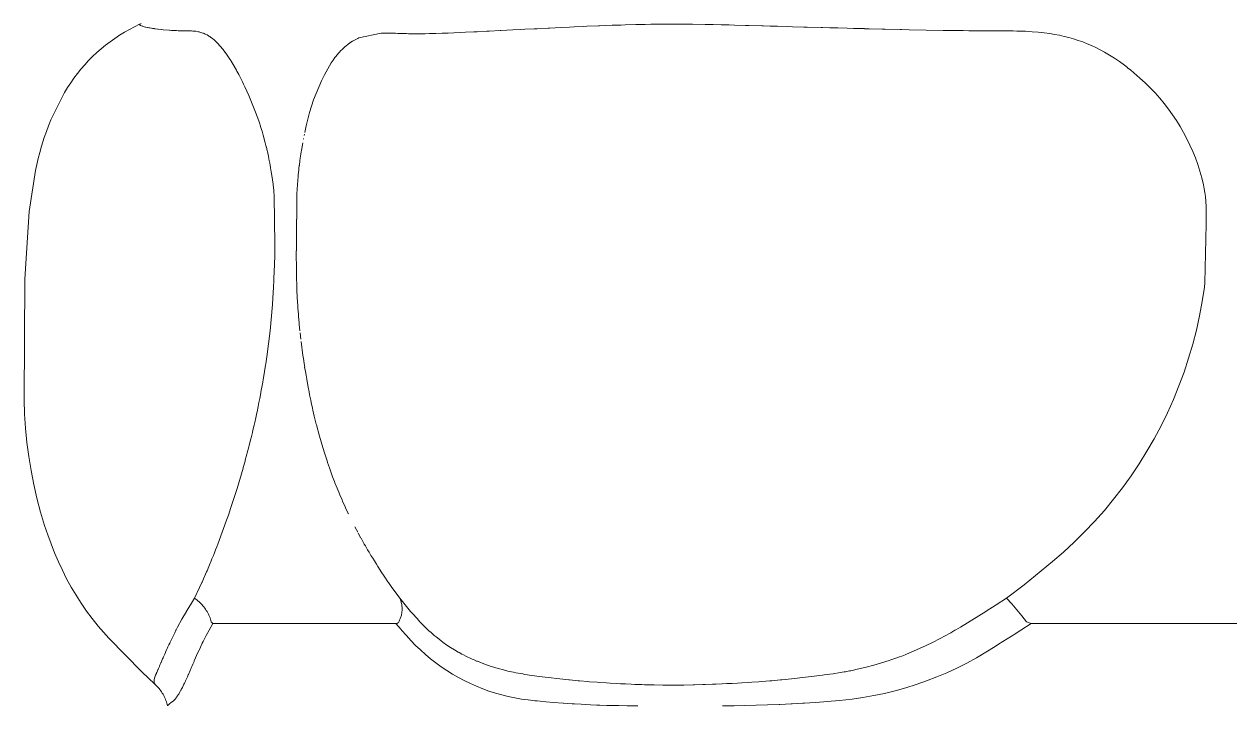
# Model space of a CAD drawing. Header units: inches. Extents: x -12 to 136, y -5 to 104.
# Drawn here: x -4.899 to -3.754, y 88.55 to 89.197 of the extents above; entities that cross this region are included whole.
import ezdxf

# ---------------------------------------------------------------- set-up
doc = ezdxf.new("R2010")
doc.units = ezdxf.units.IN
doc.layers.add('ZANO_R', color=7, linetype='Continuous', lineweight=0)

msp = doc.modelspace()

# ---------------------------------------------------------------- linework, layer by layer
at = {"layer": 'ZANO_R'}
for p, q in [((-4.80336, 89.18904), (-4.79863, 89.19171)), ((-4.79863, 89.19171), (-4.79381, 89.19422)), ((-4.79381, 89.19422), (-4.78891, 89.19656)), ((-4.7889, 89.19653), (-4.78895, 89.19641)), ((-4.78895, 89.19639), (-4.78895, 89.19641)), ((-4.78894, 89.19637), (-4.78895, 89.19639)), ((-4.78894, 89.19635), (-4.78894, 89.19637)), ((-4.78893, 89.19633), (-4.78894, 89.19635)), ((-4.78893, 89.19631), (-4.78893, 89.19633)), ((-4.78892, 89.19629), (-4.78893, 89.19631)), ((-4.78891, 89.19627), (-4.78892, 89.19629)), ((-4.7889, 89.19625), (-4.78891, 89.19627)), ((-4.7889, 89.19653), (-4.78883, 89.19658)), ((-4.7889, 89.19623), (-4.7889, 89.19625)), ((-4.78889, 89.19621), (-4.7889, 89.19623)), ((-4.78888, 89.19619), (-4.78889, 89.19621)), ((-4.78886, 89.19617), (-4.78888, 89.19619)), ((-4.78885, 89.19615), (-4.78886, 89.19617)), ((-4.78884, 89.19613), (-4.78885, 89.19615)), ((-4.78883, 89.19611), (-4.78884, 89.19613)), ((-4.78876, 89.19662), (-4.78883, 89.19659)), ((-4.78882, 89.1961), (-4.78883, 89.19611)), ((-4.7888, 89.19608), (-4.78882, 89.1961)), ((-4.78879, 89.19606), (-4.7888, 89.19608)), ((-4.78877, 89.19605), (-4.78879, 89.19606)), ((-4.78876, 89.19603), (-4.78877, 89.19605)), ((-4.78876, 89.19661), (-4.78754, 89.19719)), ((-4.78874, 89.19602), (-4.78876, 89.19603)), ((-4.78872, 89.196), (-4.78874, 89.19602)), ((-4.78871, 89.19599), (-4.78872, 89.196)), ((-4.78869, 89.19598), (-4.78871, 89.19599)), ((-4.78867, 89.19596), (-4.78869, 89.19598)), ((-4.78865, 89.19595), (-4.78867, 89.19596)), ((-4.78864, 89.19594), (-4.78865, 89.19595)), ((-4.78864, 89.19594), (-4.78847, 89.19581)), ((-4.78803, 89.19555), (-4.78847, 89.19582)), ((-4.78804, 89.19555), (-4.78788, 89.19546)), ((-4.78711, 89.19513), (-4.78787, 89.19547)), ((-4.78712, 89.19512), (-4.78704, 89.19509)), ((-4.78654, 89.1949), (-4.78704, 89.1951)), ((-4.78654, 89.1949), (-4.78596, 89.1947)), ((-4.78514, 89.19445), (-4.78596, 89.1947)), ((-4.78514, 89.19445), (-4.78463, 89.1943)), ((-4.78342, 89.19399), (-4.78463, 89.1943)), ((-4.78343, 89.19398), (-4.78305, 89.19389)), ((-4.78139, 89.19353), (-4.78305, 89.1939)), ((-4.78139, 89.19352), (-4.78121, 89.19349)), ((-4.78025, 89.1933), (-4.78121, 89.19349)), ((-4.78025, 89.1933), (-4.77913, 89.19309)), ((-4.77774, 89.19286), (-4.77912, 89.1931)), ((-4.77774, 89.19286), (-4.77677, 89.1927)), ((-4.77493, 89.19244), (-4.77677, 89.19271)), ((-4.77493, 89.19243), (-4.77416, 89.19233)), ((-4.7718, 89.19202), (-4.77416, 89.19233)), ((-4.7718, 89.19202), (-4.77125, 89.19196)), ((-4.76837, 89.19163), (-4.77125, 89.19196)), ((-4.76837, 89.19163), (-4.76808, 89.1916)), ((-4.76654, 89.19145), (-4.76808, 89.1916)), ((-4.76654, 89.19145), (-4.76084, 89.19096)), ((-4.76057, 89.19094), (-4.76084, 89.19096)), ((-4.76057, 89.19094), (-4.75884, 89.19082)), ((-4.75619, 89.19067), (-4.75884, 89.19082)), ((-4.75842, 89.19079), (-4.75677, 89.1907)), ((-4.75619, 89.19067), (-4.75461, 89.1906)), ((-4.75387, 89.19057), (-4.75461, 89.1906)), ((-4.75387, 89.19057), (-4.75238, 89.19053)), ((-4.75147, 89.1905), (-4.75238, 89.19052)), ((-4.75147, 89.1905), (-4.75004, 89.19047)), ((-4.74898, 89.19045), (-4.75004, 89.19047)), ((-4.74898, 89.19045), (-4.74762, 89.19043)), ((-4.74641, 89.19043), (-4.74762, 89.19044)), ((-4.74641, 89.19042), (-4.74507, 89.19042)), ((-4.74377, 89.1904), (-4.74507, 89.19041)), ((-4.74377, 89.1904), (-4.7424, 89.19038)), ((-4.74109, 89.19033), (-4.7424, 89.19037)), ((-4.74109, 89.19034), (-4.73955, 89.19027)), ((-4.73839, 89.19019), (-4.73955, 89.19027)), ((-4.73839, 89.19019), (-4.73663, 89.19002)), ((-4.73569, 89.18991), (-4.73663, 89.19003)), ((-4.45953, 89.18995), (-4.45739, 89.19006)), ((-4.44695, 89.1906), (-4.45739, 89.19006)), ((-4.44695, 89.1906), (-4.44607, 89.19064)), ((-4.44058, 89.19093), (-4.44607, 89.19064)), ((-4.44058, 89.19092), (-4.43468, 89.19123)), ((-4.42769, 89.1916), (-4.43468, 89.19124)), ((-4.42769, 89.19159), (-4.42327, 89.19182)), ((-4.4146, 89.19228), (-4.42327, 89.19183)), ((-4.4146, 89.19228), (-4.4117, 89.19243)), ((-4.40131, 89.19296), (-4.4117, 89.19243)), ((-4.40131, 89.19296), (-4.40007, 89.19302)), ((-4.39459, 89.1933), (-4.40007, 89.19302)), ((-4.39459, 89.19329), (-4.38834, 89.1936)), ((-4.38103, 89.19395), (-4.38834, 89.1936)), ((-4.38103, 89.19395), (-4.37651, 89.19416)), ((-4.3673, 89.19457), (-4.37651, 89.19416)), ((-4.3673, 89.19457), (-4.36458, 89.19469)), ((-4.35342, 89.19515), (-4.36458, 89.19469)), ((-4.35342, 89.19515), (-4.35255, 89.19518)), ((-4.34643, 89.19542), (-4.35255, 89.19519)), ((-4.34643, 89.19542), (-4.34038, 89.19564)), ((-4.33235, 89.1959), (-4.34038, 89.19564)), ((-4.33235, 89.1959), (-4.32805, 89.19603)), ((-4.31815, 89.19629), (-4.32805, 89.19603)), ((-4.31815, 89.19629), (-4.31558, 89.19635)), ((-4.311, 89.19644), (-4.31558, 89.19635)), ((-4.311, 89.19644), (-4.30928, 89.19648)), ((-4.30382, 89.19656), (-4.30928, 89.19648)), ((-4.30382, 89.19656), (-4.29016, 89.19669)), ((-4.28934, 89.19669), (-4.29016, 89.19669)), ((-4.28934, 89.19669), (-4.28372, 89.1967)), ((-4.28204, 89.1967), (-4.28372, 89.1967)), ((-4.28204, 89.1967), (-4.27725, 89.19669)), ((-4.26729, 89.19662), (-4.27725, 89.19669)), ((-4.26729, 89.19662), (-4.26421, 89.19659)), ((-4.25235, 89.19641), (-4.26421, 89.19658)), ((-4.25235, 89.19642), (-4.25107, 89.19639)), ((-4.2448, 89.19628), (-4.25107, 89.19639)), ((-4.2448, 89.19628), (-4.23719, 89.19611)), ((-4.22953, 89.19594), (-4.23719, 89.19612)), ((-4.22953, 89.19594), (-4.22443, 89.19581)), ((-4.21406, 89.19555), (-4.22443, 89.19582)), ((-4.21406, 89.19555), (-4.21095, 89.19546)), ((-4.1984, 89.19513), (-4.21095, 89.19547)), ((-4.1984, 89.19512), (-4.19731, 89.19509)), ((-4.19051, 89.1949), (-4.19731, 89.1951)), ((-4.19051, 89.1949), (-4.1835, 89.1947)), ((-4.1746, 89.19445), (-4.1835, 89.1947)), ((-4.1746, 89.19445), (-4.16951, 89.1943)), ((-4.15852, 89.19399), (-4.16951, 89.1943)), ((-4.15852, 89.19398), (-4.15534, 89.19389)), ((-4.14226, 89.19353), (-4.15534, 89.1939)), ((-4.14226, 89.19352), (-4.14093, 89.19349)), ((-4.13407, 89.1933), (-4.14093, 89.19349)), ((-4.13407, 89.1933), (-4.12643, 89.19309)), ((-4.11757, 89.19286), (-4.12643, 89.1931)), ((-4.11757, 89.19286), (-4.11165, 89.1927)), ((-4.10094, 89.19244), (-4.11165, 89.19271)), ((-4.10094, 89.19243), (-4.09665, 89.19233)), ((-4.08417, 89.19202), (-4.09665, 89.19233)), ((-4.08417, 89.19202), (-4.08133, 89.19196)), ((-4.06731, 89.19163), (-4.08133, 89.19196)), ((-4.06731, 89.19163), (-4.06593, 89.1916)), ((-4.05883, 89.19145), (-4.06593, 89.1916)), ((-4.05883, 89.19145), (-4.02632, 89.19082)), ((-4.0247, 89.1908), (-4.02632, 89.19082)), ((-4.0247, 89.19079), (-4.01828, 89.1907)), ((-4.01283, 89.19063), (-4.01828, 89.1907)), ((-4.01283, 89.19063), (-4.01018, 89.1906)), ((-4.00747, 89.19057), (-4.01018, 89.1906)), ((-4.00747, 89.19057), (-4.00205, 89.19053)), ((-3.99883, 89.1905), (-4.00205, 89.19052)), ((-3.99883, 89.1905), (-3.99383, 89.19047)), ((-3.99019, 89.19045), (-3.99383, 89.19047)), ((-3.99019, 89.19045), (-3.98558, 89.19043)), ((-3.98159, 89.19043), (-3.98558, 89.19044)), ((-3.98159, 89.19042), (-3.97722, 89.19042)), ((-3.97306, 89.1904), (-3.97722, 89.19041)), ((-3.97306, 89.1904), (-3.96872, 89.19038)), ((-3.96465, 89.19033), (-3.96872, 89.19037)), ((-3.96465, 89.19034), (-3.95993, 89.19027)), ((-3.9564, 89.19019), (-3.95993, 89.19026)), ((-3.9564, 89.19019), (-3.95112, 89.19002)), ((-3.94833, 89.18991), (-3.95112, 89.19002)), ((-4.82128, 89.17678), (-4.81696, 89.18008)), ((-4.81696, 89.18008), (-4.81253, 89.18322)), ((-4.81253, 89.18322), (-4.808, 89.18621)), ((-4.808, 89.18621), (-4.80336, 89.18904)), ((-4.73569, 89.18991), (-4.7335, 89.18954)), ((-4.73258, 89.18935), (-4.7335, 89.18955)), ((-4.73168, 89.18913), (-4.73258, 89.18935)), ((-4.73078, 89.18888), (-4.73168, 89.18913)), ((-4.72988, 89.1886), (-4.73078, 89.18888)), ((-4.729, 89.1883), (-4.72988, 89.1886)), ((-4.729, 89.18829), (-4.72847, 89.18809)), ((-4.72754, 89.18772), (-4.72847, 89.1881)), ((-4.72754, 89.18772), (-4.72674, 89.18736)), ((-4.72634, 89.18718), (-4.72673, 89.18736)), ((-4.72634, 89.18717), (-4.72493, 89.18645)), ((-4.7237, 89.18575), (-4.72493, 89.18645)), ((-4.72371, 89.18574), (-4.72311, 89.18538)), ((-4.72239, 89.18491), (-4.72311, 89.18538)), ((-4.72239, 89.18491), (-4.72123, 89.1841)), ((-4.71976, 89.18296), (-4.72123, 89.1841)), ((-4.71832, 89.18176), (-4.71976, 89.18296)), ((-4.71693, 89.18052), (-4.71832, 89.18176)), ((-4.71557, 89.17924), (-4.71693, 89.18052)), ((-4.71426, 89.17791), (-4.71557, 89.17924)), ((-4.58986, 89.17861), (-4.59113, 89.17768)), ((-4.58986, 89.17861), (-4.58846, 89.17957)), ((-4.58846, 89.17957), (-4.58704, 89.18048)), ((-4.58704, 89.18048), (-4.58559, 89.18134)), ((-4.58442, 89.18199), (-4.58559, 89.18134)), ((-4.58323, 89.1826), (-4.58442, 89.18199)), ((-4.58202, 89.18319), (-4.58323, 89.1826)), ((-4.5808, 89.18374), (-4.58202, 89.18319)), ((-4.5808, 89.18374), (-4.55984, 89.18817)), ((-4.55571, 89.18826), (-4.55984, 89.18817)), ((-4.55571, 89.18826), (-4.55433, 89.18826)), ((-4.55099, 89.18822), (-4.55433, 89.18826)), ((-4.55099, 89.18821), (-4.54906, 89.18817)), ((-4.54607, 89.18808), (-4.54906, 89.18817)), ((-4.54607, 89.18808), (-4.5439, 89.188)), ((-4.54099, 89.1879), (-4.5439, 89.188)), ((-4.54099, 89.1879), (-4.53881, 89.18783)), ((-4.53577, 89.18773), (-4.53881, 89.18782)), ((-4.53577, 89.18774), (-4.53365, 89.18768)), ((-4.53042, 89.18763), (-4.53365, 89.18768)), ((-4.53042, 89.18763), (-4.52847, 89.18761)), ((-4.52495, 89.18759), (-4.52847, 89.18761)), ((-4.52495, 89.18759), (-4.52323, 89.1876)), ((-4.5194, 89.18763), (-4.52323, 89.1876)), ((-4.5194, 89.18762), (-4.51796, 89.18764)), ((-4.51378, 89.18772), (-4.51796, 89.18764)), ((-4.51378, 89.18771), (-4.51264, 89.18774)), ((-4.50795, 89.18786), (-4.51264, 89.18774)), ((-4.50795, 89.18786), (-4.50182, 89.18805)), ((-4.4961, 89.18826), (-4.50182, 89.18805)), ((-4.4961, 89.18826), (-4.49087, 89.18847)), ((-4.48409, 89.18877), (-4.49087, 89.18847)), ((-4.48409, 89.18877), (-4.4798, 89.18896)), ((-4.47191, 89.18934), (-4.4798, 89.18896)), ((-4.47191, 89.18934), (-4.46868, 89.1895)), ((-4.45953, 89.18995), (-4.46868, 89.1895)), ((-3.94833, 89.18991), (-3.9419, 89.18954)), ((-3.93631, 89.18911), (-3.9419, 89.18955)), ((-3.93074, 89.18851), (-3.93631, 89.18911)), ((-3.92519, 89.18777), (-3.93074, 89.18851)), ((-3.92519, 89.18777), (-3.92062, 89.18703)), ((-3.92062, 89.18703), (-3.91606, 89.18615)), ((-3.91606, 89.18615), (-3.91153, 89.18514)), ((-3.91153, 89.18514), (-3.90704, 89.18399)), ((-3.90266, 89.18274), (-3.90704, 89.184)), ((-3.89833, 89.18134), (-3.90266, 89.18274)), ((-3.89404, 89.17982), (-3.89833, 89.18134)), ((-3.8898, 89.17816), (-3.89404, 89.17982)), ((-4.83352, 89.16603), (-4.82956, 89.16976)), ((-4.82956, 89.16976), (-4.82548, 89.17334)), ((-4.82548, 89.17334), (-4.82128, 89.17678)), ((-4.71299, 89.17654), (-4.71426, 89.17791)), ((-4.71177, 89.17513), (-4.71299, 89.17654)), ((-4.7106, 89.17368), (-4.71177, 89.17513)), ((-4.7106, 89.17368), (-4.70972, 89.17258)), ((-4.70793, 89.17022), (-4.70972, 89.17258)), ((-4.70793, 89.17022), (-4.70778, 89.17002)), ((-4.70658, 89.16836), (-4.70778, 89.17002)), ((-4.70658, 89.16836), (-4.70586, 89.16734)), ((-4.70522, 89.16641), (-4.70586, 89.16734)), ((-4.60281, 89.16604), (-4.60155, 89.16761)), ((-4.60155, 89.16761), (-4.60025, 89.16913)), ((-4.60025, 89.16913), (-4.5989, 89.17062)), ((-4.59817, 89.17139), (-4.5989, 89.17062)), ((-4.59818, 89.17139), (-4.59676, 89.17282)), ((-4.59676, 89.17282), (-4.59531, 89.17419)), ((-4.59531, 89.17419), (-4.5938, 89.17553)), ((-4.59327, 89.17598), (-4.5938, 89.17553)), ((-4.59327, 89.17598), (-4.59113, 89.17768)), ((-3.88561, 89.17636), (-3.8898, 89.17816)), ((-3.88149, 89.17444), (-3.88561, 89.17636)), ((-3.87742, 89.1724), (-3.88149, 89.17444)), ((-3.87342, 89.17022), (-3.87742, 89.1724)), ((-3.87342, 89.17022), (-3.86853, 89.16736)), ((-3.86853, 89.16736), (-3.86374, 89.16433)), ((-4.84458, 89.15408), (-4.84103, 89.15819)), ((-4.84103, 89.15819), (-4.83734, 89.16218)), ((-4.83734, 89.16218), (-4.83352, 89.16603)), ((-4.70523, 89.16641), (-4.70387, 89.16437)), ((-4.70251, 89.16226), (-4.70387, 89.16437)), ((-4.70251, 89.16225), (-4.70207, 89.16156)), ((-4.70115, 89.16006), (-4.70207, 89.16156)), ((-4.70115, 89.16006), (-4.70021, 89.15849)), ((-4.69707, 89.15304), (-4.7002, 89.15849)), ((-4.61042, 89.15441), (-4.60717, 89.15999)), ((-4.60717, 89.15999), (-4.60541, 89.16256)), ((-4.60541, 89.16256), (-4.60357, 89.16507)), ((-4.60281, 89.16604), (-4.60357, 89.16507)), ((-3.86374, 89.16433), (-3.85905, 89.16114)), ((-3.85905, 89.16114), (-3.85448, 89.15779)), ((-3.85144, 89.15545), (-3.85448, 89.15779)), ((-4.85435, 89.14105), (-4.85125, 89.1455)), ((-4.85125, 89.1455), (-4.84799, 89.14985)), ((-4.84799, 89.14985), (-4.84458, 89.15408)), ((-4.69707, 89.15304), (-4.69658, 89.15215)), ((-4.69572, 89.15056), (-4.69658, 89.15215)), ((-4.69572, 89.15056), (-4.69479, 89.14883)), ((-4.69165, 89.1427), (-4.69479, 89.14883)), ((-4.61635, 89.14294), (-4.61348, 89.14873)), ((-4.61348, 89.14873), (-4.61042, 89.15441)), ((-3.85145, 89.15545), (-3.85135, 89.15538)), ((-3.84845, 89.15304), (-3.85135, 89.15538)), ((-3.84845, 89.15304), (-3.84547, 89.15056)), ((-3.84547, 89.15056), (-3.84255, 89.14801)), ((-3.83965, 89.14539), (-3.84255, 89.14801)), ((-3.83965, 89.14539), (-3.83474, 89.14092)), ((-4.86009, 89.13183), (-4.8573, 89.13649)), ((-4.8573, 89.13649), (-4.85435, 89.14105)), ((-4.69166, 89.1427), (-4.69132, 89.14202)), ((-4.6903, 89.13994), (-4.69132, 89.14202)), ((-4.69031, 89.13994), (-4.68963, 89.13854)), ((-4.68895, 89.13711), (-4.68963, 89.13854)), ((-4.68896, 89.13711), (-4.68537, 89.1292)), ((-4.6215, 89.1311), (-4.61902, 89.13707)), ((-4.61902, 89.13707), (-4.61635, 89.14294)), ((-3.83474, 89.14092), (-3.82999, 89.13628)), ((-3.82999, 89.13628), (-3.8254, 89.13148)), ((-4.87311, 89.10594), (-4.86009, 89.13183)), ((-4.68537, 89.1292), (-4.682, 89.1212)), ((-4.62586, 89.11895), (-4.62378, 89.12506)), ((-4.62378, 89.12506), (-4.6215, 89.1311)), ((-3.8254, 89.13148), (-3.82097, 89.12652)), ((-3.82097, 89.12652), (-3.81672, 89.12141)), ((-3.81672, 89.12141), (-3.81265, 89.11616)), ((-4.682, 89.1212), (-4.67884, 89.11312)), ((-4.67884, 89.11312), (-4.6759, 89.10495)), ((-4.6294, 89.10653), (-4.62773, 89.11277)), ((-4.62773, 89.11277), (-4.62586, 89.11895)), ((-3.81265, 89.11616), (-3.80877, 89.11078)), ((-3.80877, 89.11078), (-3.80507, 89.10526)), ((-4.87745, 89.09478), (-4.87535, 89.10039)), ((-4.87535, 89.10039), (-4.87311, 89.10594)), ((-4.67492, 89.10205), (-4.6759, 89.10495)), ((-4.67493, 89.10205), (-4.67457, 89.10095)), ((-4.6738, 89.09858), (-4.67456, 89.10095)), ((-4.6738, 89.09858), (-4.67328, 89.09691)), ((-4.6321, 89.09391), (-4.63085, 89.10024)), ((-4.63085, 89.10024), (-4.6294, 89.10653)), ((-3.80507, 89.10526), (-3.80156, 89.09961)), ((-3.80156, 89.09961), (-3.79826, 89.09385)), ((-4.88199, 89.08098), (-4.87942, 89.08913)), ((-4.87942, 89.08913), (-4.87745, 89.09478)), ((-4.67271, 89.09507), (-4.67327, 89.09691)), ((-4.67271, 89.09507), (-4.67204, 89.0928)), ((-4.67166, 89.09151), (-4.67203, 89.0928)), ((-4.67166, 89.09151), (-4.66967, 89.08423)), ((-4.6334, 89.08765), (-4.63327, 89.08836)), ((-4.6327, 89.09112), (-4.6324, 89.09251)), ((-3.79826, 89.09385), (-3.79515, 89.08798)), ((-3.79515, 89.08798), (-3.79225, 89.08201)), ((-4.88367, 89.07509), (-4.88199, 89.08098)), ((-4.66874, 89.0805), (-4.66967, 89.08423)), ((-4.66874, 89.0805), (-4.66866, 89.08017)), ((-4.66784, 89.07668), (-4.66866, 89.08017)), ((-4.66785, 89.07668), (-4.66767, 89.07591)), ((-4.66698, 89.07274), (-4.66767, 89.07591)), ((-4.63591, 89.07333), (-4.63554, 89.07568)), ((-4.63532, 89.07698), (-4.63553, 89.07568)), ((-4.63533, 89.07698), (-4.63408, 89.08414)), ((-3.79225, 89.08201), (-3.78955, 89.07594)), ((-3.78955, 89.07594), (-3.78707, 89.06978)), ((-4.88657, 89.06355), (-4.88522, 89.06917)), ((-4.88522, 89.06917), (-4.88367, 89.07509)), ((-4.66699, 89.07274), (-4.66677, 89.07169)), ((-4.66617, 89.0687), (-4.66677, 89.07169)), ((-4.66617, 89.0687), (-4.66593, 89.06742)), ((-4.66542, 89.06473), (-4.66593, 89.06742)), ((-4.66542, 89.06473), (-4.66508, 89.06287)), ((-4.63735, 89.06305), (-4.63682, 89.06702)), ((-4.63645, 89.06965), (-4.63682, 89.06702)), ((-4.63645, 89.06965), (-4.6362, 89.07137)), ((-4.6359, 89.07333), (-4.6362, 89.07137)), ((-3.78707, 89.06978), (-3.7848, 89.06353)), ((-4.89388, 89.01917), (-4.88781, 89.05791)), ((-4.88781, 89.05791), (-4.88657, 89.06355)), ((-4.66471, 89.06078), (-4.66508, 89.06287)), ((-4.66471, 89.06078), (-4.66428, 89.05829)), ((-4.66404, 89.05683), (-4.66428, 89.05829)), ((-4.66404, 89.05683), (-4.66287, 89.049)), ((-4.63853, 89.05231), (-4.63839, 89.05377)), ((-4.63815, 89.05607), (-4.63839, 89.05377)), ((-4.63816, 89.05607), (-4.63793, 89.0582)), ((-4.63774, 89.05975), (-4.63792, 89.0582)), ((-4.63775, 89.05975), (-4.6374, 89.06263)), ((-4.63734, 89.06305), (-4.6374, 89.06263)), ((-3.7848, 89.06353), (-3.78274, 89.05721)), ((-3.78274, 89.05721), (-3.78091, 89.05083)), ((-4.66236, 89.04509), (-4.66287, 89.049)), ((-4.66236, 89.04509), (-4.66228, 89.04439)), ((-4.66168, 89.0388), (-4.66228, 89.04439)), ((-4.6396, 89.0359), (-4.63913, 89.04476)), ((-4.63853, 89.05231), (-4.63913, 89.04476)), ((-3.78091, 89.05083), (-3.7793, 89.04439)), ((-3.77861, 89.04068), (-3.7793, 89.04439)), ((-4.66121, 89.03321), (-4.66168, 89.0388)), ((-4.66121, 89.03321), (-4.66067, 88.98801)), ((-4.63981, 89.02704), (-4.6396, 89.0359)), ((-3.77804, 89.03695), (-3.77861, 89.04068)), ((-3.77758, 89.03321), (-3.77804, 89.03695)), ((-3.77758, 89.03321), (-3.77719, 89.02856)), ((-4.89796, 88.95492), (-4.89388, 89.01917)), ((-4.63988, 89.01537), (-4.63983, 89.02526)), ((-4.6398, 89.02704), (-4.63982, 89.02526)), ((-3.77719, 89.02856), (-3.77694, 89.0239)), ((-3.77694, 89.0239), (-3.77683, 89.01924)), ((-3.77683, 89.01924), (-3.77686, 89.01457)), ((-4.63996, 89.0078), (-4.64017, 88.992)), ((-4.63997, 89.0078), (-4.63992, 89.01163)), ((-4.63988, 89.01537), (-4.63991, 89.01163)), ((-3.77689, 89.00717), (-3.77819, 88.95143)), ((-3.7769, 89.00717), (-3.77686, 89.01457)), ((-4.6607, 88.98357), (-4.66067, 88.98801)), ((-4.64018, 88.99017), (-4.64022, 88.98173)), ((-4.64019, 88.99017), (-4.64017, 88.992)), ((-4.66075, 88.97915), (-4.66107, 88.96671)), ((-4.66075, 88.97915), (-4.6607, 88.98309)), ((-4.6607, 88.98357), (-4.6607, 88.98309)), ((-4.64011, 88.96213), (-4.64023, 88.98173)), ((-4.66116, 88.96399), (-4.6616, 88.95344)), ((-4.66116, 88.96399), (-4.66106, 88.96671)), ((-4.64011, 88.96213), (-4.63965, 88.94312)), ((-4.89854, 88.84036), (-4.89796, 88.95492)), ((-4.66189, 88.94727), (-4.6616, 88.95344)), ((-3.77853, 88.94727), (-3.7782, 88.95143)), ((-4.66189, 88.94727), (-4.66246, 88.93693)), ((-4.63948, 88.93919), (-4.63966, 88.94312)), ((-4.63947, 88.93919), (-4.63939, 88.93759)), ((-3.77852, 88.94727), (-3.78061, 88.93358)), ((-4.66287, 88.93079), (-4.66514, 88.90597)), ((-4.66287, 88.93079), (-4.66245, 88.93693)), ((-4.6389, 88.92963), (-4.6394, 88.93759)), ((-4.6389, 88.92963), (-4.63873, 88.92724)), ((-4.63829, 88.92157), (-4.63873, 88.92724)), ((-3.78061, 88.93358), (-3.78316, 88.91998)), ((-4.63828, 88.92157), (-4.6381, 88.91944)), ((-4.63757, 88.91356), (-4.6381, 88.91944)), ((-3.78316, 88.91998), (-3.78616, 88.90647)), ((-4.66514, 88.90597), (-4.66824, 88.88124)), ((-4.63756, 88.91356), (-4.63739, 88.91176)), ((-4.63678, 88.90571), (-4.6374, 88.91176)), ((-3.78616, 88.90647), (-3.78962, 88.89306)), ((-4.63591, 88.89799), (-4.63657, 88.90383)), ((-4.63497, 88.89026), (-4.63565, 88.89578)), ((-3.78962, 88.89306), (-3.79353, 88.87979)), ((-4.6692, 88.8747), (-4.66824, 88.88124)), ((-4.63496, 88.89026), (-4.63463, 88.88771)), ((-4.63394, 88.88258), (-4.63463, 88.88771)), ((-4.63393, 88.88258), (-4.63351, 88.8796)), ((-4.67038, 88.8672), (-4.66944, 88.87317)), ((-4.6692, 88.8747), (-4.66944, 88.87317)), ((-4.63284, 88.875), (-4.63352, 88.8796)), ((-4.63284, 88.875), (-4.63231, 88.87154)), ((-4.63166, 88.86742), (-4.63232, 88.87154)), ((-3.79353, 88.87979), (-3.79788, 88.86665)), ((-4.67162, 88.85976), (-4.67205, 88.85724)), ((-4.67162, 88.85976), (-4.67071, 88.86517)), ((-4.67038, 88.8672), (-4.67071, 88.86517)), ((-4.63166, 88.86742), (-4.63104, 88.86365)), ((-4.6304, 88.85991), (-4.63104, 88.86365)), ((-4.63039, 88.85991), (-4.62968, 88.85594)), ((-3.79788, 88.86665), (-3.80268, 88.85366)), ((-4.67428, 88.84503), (-4.67345, 88.84943)), ((-4.67292, 88.85236), (-4.67345, 88.84943)), ((-4.67292, 88.85236), (-4.67205, 88.85724)), ((-4.62904, 88.85246), (-4.62969, 88.85594)), ((-4.62904, 88.85246), (-4.62819, 88.84803)), ((-4.62761, 88.84506), (-4.62819, 88.84803)), ((-3.80268, 88.85366), (-3.80791, 88.84085)), ((-4.8981, 88.82689), (-4.89854, 88.84036)), ((-4.67571, 88.83776), (-4.67647, 88.83402)), ((-4.6757, 88.83776), (-4.67493, 88.84169)), ((-4.67428, 88.84503), (-4.67493, 88.84169)), ((-4.6276, 88.84506), (-4.6266, 88.84021)), ((-4.6261, 88.83782), (-4.62661, 88.84021)), ((-4.6261, 88.83782), (-4.62493, 88.83249)), ((-3.80791, 88.84085), (-3.81358, 88.82822)), ((-4.89723, 88.81344), (-4.8981, 88.82689)), ((-4.67872, 88.82345), (-4.67807, 88.82644)), ((-4.67719, 88.83057), (-4.67807, 88.82644)), ((-4.67718, 88.83057), (-4.67646, 88.83402)), ((-4.62452, 88.83066), (-4.62493, 88.83249)), ((-4.62451, 88.83066), (-4.62316, 88.82487)), ((-4.62285, 88.82357), (-4.62317, 88.82486)), ((-3.81358, 88.82822), (-3.81966, 88.81579)), ((-4.89592, 88.80003), (-4.89723, 88.81344)), ((-4.68031, 88.8164), (-4.68142, 88.8116)), ((-4.68031, 88.8164), (-4.67972, 88.81896)), ((-4.67872, 88.82345), (-4.67972, 88.81896)), ((-4.62285, 88.82357), (-4.62131, 88.81734)), ((-4.62111, 88.81654), (-4.62131, 88.81734)), ((-4.6211, 88.81654), (-4.61826, 88.8059)), ((-3.81966, 88.81579), (-3.82617, 88.80357)), ((-4.68363, 88.80251), (-4.68496, 88.79721)), ((-4.68362, 88.80251), (-4.68317, 88.80435)), ((-4.68194, 88.80941), (-4.68317, 88.80436)), ((-4.68194, 88.80941), (-4.68142, 88.8116)), ((-4.61826, 88.8059), (-4.61519, 88.79532)), ((-3.82617, 88.80357), (-3.83308, 88.79158)), ((-4.89418, 88.78667), (-4.89592, 88.80003)), ((-4.68711, 88.78894), (-4.68678, 88.79017)), ((-4.68535, 88.79568), (-4.68679, 88.79017)), ((-4.68535, 88.79568), (-4.68496, 88.79721)), ((-4.61327, 88.7891), (-4.61519, 88.79531)), ((-3.83308, 88.79158), (-3.84039, 88.77983)), ((-4.892, 88.77337), (-4.89418, 88.78667)), ((-4.68891, 88.78226), (-4.69055, 88.77638)), ((-4.68891, 88.78226), (-4.68865, 88.78323)), ((-4.68711, 88.78894), (-4.68865, 88.78323)), ((-4.61326, 88.78911), (-4.61296, 88.78816)), ((-4.6111, 88.78243), (-4.61297, 88.78816)), ((-4.61109, 88.78243), (-4.61064, 88.78109)), ((-4.60884, 88.77584), (-4.61064, 88.78109)), ((-3.84039, 88.77983), (-3.8481, 88.76833)), ((-4.8894, 88.76015), (-4.892, 88.77337)), ((-4.69075, 88.77568), (-4.69647, 88.75639)), ((-4.69075, 88.77568), (-4.69055, 88.77638)), ((-4.60884, 88.77585), (-4.60822, 88.7741)), ((-4.60651, 88.76935), (-4.60822, 88.7741)), ((-4.6065, 88.76935), (-4.60578, 88.76741)), ((-4.60409, 88.76293), (-4.60579, 88.76741)), ((-3.8481, 88.76833), (-3.85619, 88.7571)), ((-4.88638, 88.74702), (-4.8894, 88.76015)), ((-4.69647, 88.75639), (-4.70263, 88.73724)), ((-4.60408, 88.76293), (-4.60361, 88.76171)), ((-4.60156, 88.75654), (-4.60361, 88.76171)), ((-4.60156, 88.75654), (-4.59939, 88.7513)), ((-3.85619, 88.7571), (-3.86465, 88.74615)), ((-4.88293, 88.734), (-4.88638, 88.74702)), ((-4.599, 88.75034), (-4.5994, 88.7513)), ((-4.59899, 88.75034), (-4.59688, 88.74544)), ((-4.59633, 88.74419), (-4.59688, 88.74544)), ((-4.59633, 88.74419), (-4.59396, 88.73894)), ((-3.86465, 88.74615), (-3.87348, 88.73549)), ((-4.87906, 88.72109), (-4.88293, 88.734)), ((-4.7044, 88.732), (-4.70263, 88.73724)), ((-4.59359, 88.73812), (-4.59397, 88.73894)), ((-4.59359, 88.73812), (-4.59095, 88.73253)), ((-4.59078, 88.73214), (-4.59096, 88.73252)), ((-3.87348, 88.73549), (-3.88267, 88.72513)), ((-4.87616, 88.71241), (-4.87906, 88.72109)), ((-4.70644, 88.72612), (-4.71345, 88.70685)), ((-4.70644, 88.72612), (-4.70474, 88.73102)), ((-4.7044, 88.732), (-4.70474, 88.73102)), ((-3.88267, 88.72513), (-3.8922, 88.71509)), ((-4.87302, 88.70382), (-4.87616, 88.71241)), ((-4.58193, 88.71477), (-4.5847, 88.71999)), ((-4.57887, 88.70918), (-4.58145, 88.71387)), ((-3.8922, 88.71509), (-3.90206, 88.70538)), ((-4.86965, 88.69531), (-4.87302, 88.70382)), ((-4.71679, 88.69816), (-4.71796, 88.69521)), ((-4.71679, 88.69816), (-4.71569, 88.70099)), ((-4.7147, 88.70357), (-4.71569, 88.70099)), ((-4.7147, 88.70357), (-4.71344, 88.70685)), ((-4.57886, 88.70918), (-4.5781, 88.70783)), ((-4.57574, 88.70367), (-4.57811, 88.70783)), ((-4.57574, 88.70367), (-4.57471, 88.70187)), ((-4.57259, 88.69825), (-4.57471, 88.70187)), ((-4.57259, 88.69825), (-4.57125, 88.69599)), ((-3.90206, 88.70538), (-3.91225, 88.69601)), ((-4.86604, 88.6869), (-4.86965, 88.69531)), ((-4.86224, 88.67874), (-4.86604, 88.6869)), ((-4.72105, 88.68757), (-4.72258, 88.68387)), ((-4.72105, 88.68757), (-4.72026, 88.6895)), ((-4.71891, 88.69283), (-4.72026, 88.6895)), ((-4.71891, 88.69283), (-4.71796, 88.69521)), ((-4.5694, 88.6929), (-4.57125, 88.69599)), ((-4.56939, 88.69291), (-4.56774, 88.69019)), ((-4.56616, 88.68763), (-4.56774, 88.69019)), ((-4.56616, 88.68764), (-4.56417, 88.68446)), ((-3.92274, 88.68699), (-3.93354, 88.67833)), ((-3.91225, 88.69601), (-3.92274, 88.68699)), ((-4.85817, 88.67071), (-4.86224, 88.67874)), ((-4.7254, 88.67722), (-4.72729, 88.67288)), ((-4.72541, 88.67722), (-4.72493, 88.67833)), ((-4.72321, 88.68238), (-4.72493, 88.67833)), ((-4.72321, 88.68238), (-4.72258, 88.68387)), ((-4.5629, 88.68243), (-4.56418, 88.68446)), ((-4.56289, 88.68243), (-4.56058, 88.67882)), ((-4.55957, 88.67726), (-4.56058, 88.67881)), ((-4.55957, 88.67726), (-4.55694, 88.67327)), ((-3.94966, 88.66499), (-3.93354, 88.67833)), ((-4.85383, 88.66282), (-4.85817, 88.67071)), ((-4.7299, 88.66702), (-4.73205, 88.66231)), ((-4.7299, 88.66703), (-4.72967, 88.66754)), ((-4.72762, 88.67214), (-4.72967, 88.66754)), ((-4.72762, 88.67214), (-4.7273, 88.67288)), ((-4.5562, 88.67217), (-4.55694, 88.67327)), ((-4.55621, 88.67216), (-4.55328, 88.66783)), ((-4.55276, 88.66708), (-4.55327, 88.66783)), ((-4.55276, 88.66708), (-4.54957, 88.66251)), ((-3.96622, 88.65221), (-3.94966, 88.66499)), ((-4.84922, 88.65509), (-4.85383, 88.66282)), ((-4.84435, 88.64752), (-4.84922, 88.65509)), ((-4.73679, 88.65221), (-4.73205, 88.66231)), ((-4.54926, 88.66208), (-4.54957, 88.66251)), ((-4.54926, 88.66208), (-4.54202, 88.65221)), ((-4.83922, 88.64012), (-4.84435, 88.64752)), ((-4.74443, 88.63993), (-4.74081, 88.64589)), ((-4.73679, 88.65221), (-4.74081, 88.64589)), ((-4.73679, 88.65221), (-4.73569, 88.65144)), ((-4.73569, 88.65144), (-4.73463, 88.65063)), ((-4.73463, 88.65063), (-4.73359, 88.64979)), ((-4.73359, 88.64979), (-4.73258, 88.64891)), ((-4.73258, 88.64891), (-4.7316, 88.64799)), ((-4.7316, 88.64799), (-4.73065, 88.64705)), ((-4.73065, 88.64705), (-4.72974, 88.64607)), ((-4.72974, 88.64607), (-4.72885, 88.64506)), ((-4.72885, 88.64506), (-4.72801, 88.64402)), ((-4.72801, 88.64402), (-4.7272, 88.64296)), ((-4.7272, 88.64296), (-4.72642, 88.64186)), ((-4.72642, 88.64186), (-4.72569, 88.64074)), ((-4.54202, 88.65221), (-4.54169, 88.65141)), ((-4.53704, 88.64595), (-4.54202, 88.65221)), ((-4.54169, 88.65141), (-4.54138, 88.65061)), ((-4.54138, 88.65061), (-4.5411, 88.64979)), ((-4.5411, 88.64979), (-4.54085, 88.64896)), ((-4.54085, 88.64896), (-4.54063, 88.64813)), ((-4.54063, 88.64813), (-4.54044, 88.64729)), ((-4.54044, 88.64729), (-4.54027, 88.64644)), ((-4.54027, 88.64644), (-4.54013, 88.64559)), ((-4.54013, 88.64559), (-4.54003, 88.64473)), ((-4.54003, 88.64473), (-4.53995, 88.64387)), ((-4.53995, 88.64387), (-4.5399, 88.64301)), ((-4.53989, 88.64129), (-4.53993, 88.64042)), ((-4.5399, 88.64301), (-4.53988, 88.64215)), ((-4.53988, 88.64215), (-4.53989, 88.64129)), ((-4.5319, 88.6398), (-4.53704, 88.64595)), ((-3.98548, 88.63993), (-3.9761, 88.64589)), ((-3.96622, 88.65221), (-3.9761, 88.64589)), ((-3.96124, 88.64682), (-3.96622, 88.65221)), ((-3.95644, 88.64128), (-3.96124, 88.64682)), ((-3.95181, 88.63558), (-3.95644, 88.64128)), ((-4.83385, 88.6329), (-4.83922, 88.64012)), ((-4.82823, 88.62587), (-4.83385, 88.6329)), ((-4.75291, 88.62478), (-4.74883, 88.63229)), ((-4.74883, 88.63229), (-4.74457, 88.63969)), ((-4.74443, 88.63993), (-4.74457, 88.63969)), ((-4.72569, 88.64074), (-4.72499, 88.6396)), ((-4.72499, 88.6396), (-4.72433, 88.63843)), ((-4.72433, 88.63843), (-4.72372, 88.63725)), ((-4.72372, 88.63725), (-4.72314, 88.63604)), ((-4.72314, 88.63604), (-4.7226, 88.63481)), ((-4.7226, 88.63481), (-4.72211, 88.63357)), ((-4.72211, 88.63357), (-4.72166, 88.6323)), ((-4.72166, 88.6323), (-4.72125, 88.63103)), ((-4.72125, 88.63103), (-4.72089, 88.62974)), ((-4.72089, 88.62974), (-4.71957, 88.62821)), ((-4.54329, 88.62933), (-4.54323, 88.62941)), ((-4.54323, 88.62941), (-4.54318, 88.62949)), ((-4.54318, 88.62949), (-4.54313, 88.62957)), ((-4.54313, 88.62957), (-4.54308, 88.62965)), ((-4.54308, 88.62965), (-4.54303, 88.62974)), ((-4.54263, 88.6305), (-4.54303, 88.62974)), ((-4.54225, 88.63128), (-4.54263, 88.6305)), ((-4.5419, 88.63206), (-4.54225, 88.63128)), ((-4.54158, 88.63286), (-4.5419, 88.63206)), ((-4.54128, 88.63368), (-4.54158, 88.63286)), ((-4.54101, 88.6345), (-4.54128, 88.63368)), ((-4.54077, 88.63532), (-4.54101, 88.6345)), ((-4.54056, 88.63616), (-4.54077, 88.63532)), ((-4.54037, 88.637), (-4.54056, 88.63616)), ((-4.54022, 88.63785), (-4.54037, 88.637)), ((-4.54009, 88.63871), (-4.54022, 88.63785)), ((-4.54, 88.63956), (-4.54009, 88.63871)), ((-4.53993, 88.64042), (-4.54, 88.63956)), ((-4.5319, 88.6398), (-4.53184, 88.63973)), ((-4.52919, 88.63669), (-4.53184, 88.63973)), ((-4.5292, 88.63669), (-4.52378, 88.63075)), ((-4.52353, 88.6305), (-4.52378, 88.63076)), ((-4.52354, 88.63049), (-4.521, 88.62786)), ((-4.0101, 88.62478), (-3.98586, 88.63969)), ((-3.98548, 88.63993), (-3.98586, 88.63969)), ((-3.94737, 88.62974), (-3.95181, 88.63558)), ((-3.94737, 88.62974), (-3.94294, 88.62821)), ((-4.82325, 88.62), (-4.82823, 88.62587)), ((-4.81813, 88.61426), (-4.82325, 88.62)), ((-4.75596, 88.61885), (-4.7569, 88.61698)), ((-4.75596, 88.61885), (-4.75561, 88.61955)), ((-4.75446, 88.6218), (-4.75561, 88.61955)), ((-4.75446, 88.6218), (-4.75426, 88.6222)), ((-4.75291, 88.62478), (-4.75426, 88.6222)), ((-4.7231, 88.62194), (-4.72577, 88.6169)), ((-4.7231, 88.62194), (-4.71957, 88.62821)), ((-4.71957, 88.62821), (-4.64787, 88.62821)), ((-4.64787, 88.62821), (-4.54581, 88.62821)), ((-4.54581, 88.62821), (-4.54571, 88.6282)), ((-4.54581, 88.62821), (-4.54087, 88.62253)), ((-4.54571, 88.6282), (-4.54562, 88.6282)), ((-4.54562, 88.6282), (-4.54552, 88.6282)), ((-4.54552, 88.6282), (-4.54542, 88.6282)), ((-4.54542, 88.6282), (-4.54533, 88.62821)), ((-4.54533, 88.62821), (-4.54523, 88.62822)), ((-4.54523, 88.62822), (-4.54514, 88.62823)), ((-4.54514, 88.62823), (-4.54504, 88.62824)), ((-4.54504, 88.62824), (-4.54495, 88.62826)), ((-4.54495, 88.62826), (-4.54485, 88.62828)), ((-4.54485, 88.62828), (-4.54476, 88.62831)), ((-4.54476, 88.62831), (-4.54467, 88.62834)), ((-4.54467, 88.62834), (-4.54458, 88.62837)), ((-4.54458, 88.62837), (-4.54449, 88.6284)), ((-4.54449, 88.6284), (-4.5444, 88.62844)), ((-4.5444, 88.62844), (-4.54431, 88.62848)), ((-4.54431, 88.62848), (-4.54423, 88.62852)), ((-4.54423, 88.62852), (-4.54414, 88.62857)), ((-4.54414, 88.62857), (-4.54406, 88.62862)), ((-4.54406, 88.62862), (-4.54398, 88.62867)), ((-4.54398, 88.62867), (-4.5439, 88.62873)), ((-4.5439, 88.62873), (-4.54382, 88.62878)), ((-4.54382, 88.62878), (-4.54375, 88.62884)), ((-4.54375, 88.62884), (-4.54368, 88.62891)), ((-4.54368, 88.62891), (-4.5436, 88.62897)), ((-4.5436, 88.62897), (-4.54354, 88.62904)), ((-4.54354, 88.62904), (-4.54347, 88.62911)), ((-4.54347, 88.62911), (-4.54341, 88.62918)), ((-4.54341, 88.62918), (-4.54334, 88.62925)), ((-4.54334, 88.62925), (-4.54329, 88.62933)), ((-4.54045, 88.62206), (-4.54087, 88.62253)), ((-4.54045, 88.62206), (-4.53573, 88.61685)), ((-4.5206, 88.62747), (-4.521, 88.62787)), ((-4.52061, 88.62746), (-4.51817, 88.62504)), ((-4.51753, 88.62442), (-4.51816, 88.62504)), ((-4.51754, 88.62442), (-4.51529, 88.62228)), ((-4.51438, 88.62145), (-4.51529, 88.62229)), ((-4.51438, 88.62144), (-4.51236, 88.61961)), ((-4.51104, 88.61847), (-4.51235, 88.61962)), ((-4.51105, 88.61846), (-4.50937, 88.61703)), ((-4.02041, 88.61885), (-4.0238, 88.61699)), ((-4.0204, 88.61885), (-4.01915, 88.61955)), ((-4.0152, 88.6218), (-4.01915, 88.61956)), ((-4.0152, 88.6218), (-4.0145, 88.6222)), ((-4.0101, 88.62478), (-4.0145, 88.6222)), ((-3.9576, 88.61882), (-3.97386, 88.60856)), ((-3.9576, 88.61882), (-3.95539, 88.62023)), ((-3.95272, 88.62194), (-3.95539, 88.62023)), ((-3.95272, 88.62194), (-3.94294, 88.62821)), ((-3.94294, 88.62821), (-3.56373, 88.62821)), ((-4.7867, 88.58233), (-4.81813, 88.61426)), ((-4.76233, 88.60554), (-4.76148, 88.60739)), ((-4.76118, 88.60803), (-4.76148, 88.60739)), ((-4.76118, 88.60803), (-4.76042, 88.60966)), ((-4.75997, 88.61062), (-4.76042, 88.60966)), ((-4.75997, 88.61062), (-4.7569, 88.61698)), ((-4.72944, 88.60958), (-4.73123, 88.60581)), ((-4.72943, 88.60958), (-4.72859, 88.6113)), ((-4.72638, 88.61571), (-4.7286, 88.61131)), ((-4.72638, 88.61571), (-4.72577, 88.6169)), ((-4.53146, 88.61213), (-4.53573, 88.61685)), ((-4.52704, 88.60756), (-4.53146, 88.61213)), ((-4.52245, 88.60315), (-4.52704, 88.60756)), ((-4.5076, 88.61558), (-4.50936, 88.61704)), ((-4.50761, 88.61557), (-4.50313, 88.61205)), ((-4.50081, 88.61033), (-4.50312, 88.61206)), ((-4.50081, 88.61033), (-4.49735, 88.60788)), ((-4.49735, 88.60788), (-4.49383, 88.60553)), ((-4.05179, 88.60314), (-4.0425, 88.60739)), ((-4.04118, 88.60803), (-4.0425, 88.6074)), ((-4.04118, 88.60803), (-4.03785, 88.60966)), ((-4.03593, 88.61062), (-4.03785, 88.60967)), ((-4.03593, 88.61062), (-4.0238, 88.61698)), ((-3.9771, 88.60656), (-3.98591, 88.60099)), ((-3.9771, 88.60656), (-3.97386, 88.60856)), ((-4.76713, 88.59473), (-4.76672, 88.59569)), ((-4.7663, 88.59663), (-4.76672, 88.59568)), ((-4.7663, 88.59663), (-4.76596, 88.59742)), ((-4.7654, 88.59869), (-4.76596, 88.59742)), ((-4.7654, 88.59869), (-4.76515, 88.59924)), ((-4.76444, 88.60086), (-4.76515, 88.59924)), ((-4.76444, 88.60086), (-4.76431, 88.60115)), ((-4.76341, 88.60314), (-4.76431, 88.60115)), ((-4.76341, 88.60314), (-4.76247, 88.60522)), ((-4.76232, 88.60554), (-4.76247, 88.60522)), ((-4.73361, 88.60065), (-4.73707, 88.59283)), ((-4.73359, 88.60065), (-4.73248, 88.60311)), ((-4.73227, 88.60358), (-4.73248, 88.60311)), ((-4.73226, 88.60358), (-4.73123, 88.6058)), ((-4.51772, 88.5989), (-4.52245, 88.60315)), ((-4.51283, 88.59482), (-4.51772, 88.5989)), ((-4.49383, 88.60553), (-4.49023, 88.60329)), ((-4.49023, 88.60329), (-4.48657, 88.60115)), ((-4.4856, 88.60061), (-4.48657, 88.60115)), ((-4.4856, 88.60061), (-4.48308, 88.59924)), ((-4.48155, 88.59844), (-4.48308, 88.59924)), ((-4.48155, 88.59844), (-4.47952, 88.59741)), ((-4.47742, 88.59638), (-4.47952, 88.59741)), ((-4.47742, 88.59638), (-4.4759, 88.59566)), ((-4.47331, 88.59448), (-4.4759, 88.59566)), ((-4.07321, 88.59473), (-4.0705, 88.59569)), ((-4.06791, 88.59663), (-4.0705, 88.59568)), ((-4.06791, 88.59663), (-4.06579, 88.59742)), ((-4.06252, 88.59869), (-4.06579, 88.59742)), ((-4.06252, 88.59869), (-4.06111, 88.59924)), ((-4.05179, 88.60314), (-4.06111, 88.59924)), ((-3.9949, 88.5957), (-4.00405, 88.59071)), ((-3.98591, 88.60099), (-3.9949, 88.5957)), ((-4.77152, 88.58438), (-4.77189, 88.58352)), ((-4.77152, 88.58438), (-4.77144, 88.58457)), ((-4.77103, 88.58557), (-4.77144, 88.58457)), ((-4.77102, 88.58557), (-4.7702, 88.58754)), ((-4.76993, 88.58817), (-4.7702, 88.58754)), ((-4.76993, 88.58817), (-4.76936, 88.58952)), ((-4.7693, 88.58967), (-4.76936, 88.58952)), ((-4.7693, 88.58967), (-4.76876, 88.59095)), ((-4.76863, 88.59125), (-4.76876, 88.59095)), ((-4.76863, 88.59125), (-4.76812, 88.59245)), ((-4.76791, 88.59294), (-4.76812, 88.59245)), ((-4.76791, 88.59293), (-4.76744, 88.59403)), ((-4.76713, 88.59473), (-4.76744, 88.59403)), ((-4.74167, 88.58215), (-4.74105, 88.5836)), ((-4.74066, 88.58453), (-4.74106, 88.58361)), ((-4.74065, 88.58453), (-4.7401, 88.58579)), ((-4.73959, 88.58701), (-4.74011, 88.5858)), ((-4.73958, 88.58701), (-4.73912, 88.58806)), ((-4.73848, 88.58958), (-4.73914, 88.58807)), ((-4.73847, 88.58958), (-4.73811, 88.59041)), ((-4.73733, 88.59224), (-4.73812, 88.59041)), ((-4.73732, 88.59223), (-4.73706, 88.59282)), ((-4.50781, 88.59091), (-4.51283, 88.59482)), ((-4.50266, 88.58718), (-4.50781, 88.59091)), ((-4.49738, 88.58363), (-4.50266, 88.58718)), ((-4.49198, 88.58027), (-4.49738, 88.58363)), ((-4.47331, 88.59448), (-4.47221, 88.59399)), ((-4.46913, 88.59268), (-4.47221, 88.59399)), ((-4.46913, 88.59268), (-4.46845, 88.5924)), ((-4.46462, 88.59089), (-4.46845, 88.5924)), ((-4.46462, 88.59089), (-4.46073, 88.58946)), ((-4.46059, 88.58941), (-4.46073, 88.58946)), ((-4.46059, 88.58941), (-4.45678, 88.5881)), ((-4.4563, 88.58795), (-4.45677, 88.58811)), ((-4.4563, 88.58795), (-4.45276, 88.58683)), ((-4.45196, 88.58658), (-4.45276, 88.58683)), ((-4.45196, 88.58658), (-4.44868, 88.58562)), ((-4.44757, 88.58531), (-4.44868, 88.58562)), ((-4.44757, 88.58531), (-4.44453, 88.58449)), ((-4.43942, 88.58322), (-4.44453, 88.58449)), ((-4.11009, 88.58438), (-4.1142, 88.58352)), ((-4.11009, 88.58438), (-4.10923, 88.58457)), ((-4.0996, 88.58684), (-4.10923, 88.58457)), ((-4.0996, 88.58684), (-4.09218, 88.5888)), ((-4.09218, 88.5888), (-4.0848, 88.59095)), ((-4.08381, 88.59125), (-4.0848, 88.59095)), ((-4.08381, 88.59125), (-4.08, 88.59245)), ((-4.0785, 88.59294), (-4.08, 88.59245)), ((-4.0785, 88.59293), (-4.07524, 88.59403)), ((-4.07321, 88.59473), (-4.07524, 88.59403)), ((-4.01336, 88.58602), (-4.02282, 88.58164)), ((-4.00405, 88.59071), (-4.01336, 88.58602)), ((-4.77444, 88.57073), (-4.7867, 88.58233)), ((-4.77526, 88.57327), (-4.77522, 88.57387)), ((-4.77526, 88.57327), (-4.77526, 88.57309)), ((-4.77522, 88.57261), (-4.77526, 88.57309)), ((-4.7752, 88.57403), (-4.77522, 88.57387)), ((-4.77522, 88.57261), (-4.77518, 88.5724)), ((-4.7752, 88.57403), (-4.77509, 88.57477)), ((-4.77508, 88.57203), (-4.77518, 88.5724)), ((-4.77474, 88.57638), (-4.77509, 88.57477)), ((-4.77474, 88.57638), (-4.77444, 88.57748)), ((-4.77381, 88.57921), (-4.77444, 88.57748)), ((-4.77381, 88.57921), (-4.77371, 88.57944)), ((-4.77351, 88.57987), (-4.77371, 88.57944)), ((-4.77351, 88.57987), (-4.7734, 88.58012)), ((-4.77318, 88.5806), (-4.7734, 88.58012)), ((-4.77317, 88.5806), (-4.77306, 88.58085)), ((-4.77281, 88.58141), (-4.77306, 88.58085)), ((-4.77281, 88.58141), (-4.77269, 88.58166)), ((-4.77241, 88.58231), (-4.77269, 88.58166)), ((-4.77241, 88.58231), (-4.7723, 88.58255)), ((-4.77198, 88.5833), (-4.77231, 88.58255)), ((-4.77198, 88.5833), (-4.77189, 88.58352)), ((-4.74633, 88.57176), (-4.74611, 88.57223)), ((-4.74546, 88.57364), (-4.74612, 88.57223)), ((-4.74545, 88.57364), (-4.74533, 88.57391)), ((-4.74364, 88.57769), (-4.74534, 88.57392)), ((-4.74362, 88.57769), (-4.74284, 88.57947)), ((-4.74268, 88.57987), (-4.74285, 88.57947)), ((-4.74266, 88.57987), (-4.74196, 88.58149)), ((-4.74168, 88.58215), (-4.74197, 88.5815)), ((-4.48646, 88.5771), (-4.49198, 88.58027)), ((-4.48084, 88.57412), (-4.48646, 88.5771)), ((-4.47511, 88.57134), (-4.48084, 88.57412)), ((-4.43428, 88.58208), (-4.43942, 88.58322)), ((-4.43428, 88.58208), (-4.43187, 88.58158)), ((-4.42984, 88.58119), (-4.43187, 88.58158)), ((-4.42984, 88.58119), (-4.42759, 88.58078)), ((-4.42536, 88.5804), (-4.42759, 88.58078)), ((-4.42536, 88.58039), (-4.42325, 88.58005)), ((-4.42091, 88.57969), (-4.42325, 88.58005)), ((-4.42091, 88.57969), (-4.41882, 88.57938)), ((-4.41204, 88.57843), (-4.41882, 88.57938)), ((-4.41204, 88.57843), (-4.40964, 88.57812)), ((-4.38156, 88.57476), (-4.40964, 88.57811)), ((-4.38156, 88.57476), (-4.38109, 88.57471)), ((-4.3727, 88.57391), (-4.38109, 88.57471)), ((-4.3727, 88.57391), (-4.37158, 88.57381)), ((-4.36374, 88.57316), (-4.37158, 88.57381)), ((-4.36374, 88.57316), (-4.362, 88.57303)), ((-4.35473, 88.57251), (-4.362, 88.57302)), ((-4.35473, 88.57251), (-4.35232, 88.57235)), ((-4.34575, 88.57193), (-4.35232, 88.57235)), ((-4.21751, 88.57203), (-4.21137, 88.5724)), ((-4.2081, 88.57261), (-4.21137, 88.5724)), ((-4.2081, 88.57261), (-4.20119, 88.57309)), ((-4.19859, 88.57327), (-4.20119, 88.57308)), ((-4.19859, 88.57328), (-4.191, 88.57387)), ((-4.18901, 88.57403), (-4.191, 88.57387)), ((-4.18901, 88.57404), (-4.18075, 88.57477)), ((-4.17945, 88.5749), (-4.18075, 88.57477)), ((-4.17945, 88.5749), (-4.17041, 88.57581)), ((-4.14099, 88.57921), (-4.17041, 88.57581)), ((-4.14099, 88.57921), (-4.13919, 88.57944)), ((-4.13589, 88.57987), (-4.13919, 88.57944)), ((-4.13589, 88.57987), (-4.13412, 88.58012)), ((-4.13079, 88.5806), (-4.13412, 88.58012)), ((-4.13079, 88.5806), (-4.12911, 88.58085)), ((-4.12563, 88.58141), (-4.12911, 88.58085)), ((-4.12563, 88.58141), (-4.12414, 88.58166)), ((-4.12047, 88.58231), (-4.12414, 88.58166)), ((-4.12047, 88.58231), (-4.11917, 88.58255)), ((-4.11528, 88.5833), (-4.11917, 88.58255)), ((-4.11528, 88.5833), (-4.1142, 88.58352)), ((-4.04215, 88.57381), (-4.05199, 88.57037)), ((-4.03242, 88.57757), (-4.04215, 88.57381)), ((-4.02282, 88.58164), (-4.03242, 88.57757)), ((-4.77508, 88.57203), (-4.77499, 88.57179)), ((-4.77486, 88.5715), (-4.77499, 88.57179)), ((-4.7746, 88.57104), (-4.77472, 88.57124)), ((-4.7743, 88.57063), (-4.77441, 88.57076)), ((-4.77311, 88.56948), (-4.77405, 88.57038)), ((-4.7722, 88.56854), (-4.77311, 88.56948)), ((-4.77131, 88.56758), (-4.7722, 88.56854)), ((-4.77047, 88.56659), (-4.77131, 88.56758)), ((-4.76965, 88.56557), (-4.77047, 88.56659)), ((-4.76887, 88.56452), (-4.76965, 88.56557)), ((-4.76812, 88.56345), (-4.76887, 88.56452)), ((-4.76742, 88.56235), (-4.76812, 88.56345)), ((-4.76675, 88.56123), (-4.76742, 88.56235)), ((-4.76611, 88.56008), (-4.76675, 88.56123)), ((-4.75183, 88.56139), (-4.75233, 88.56059)), ((-4.75182, 88.56138), (-4.7517, 88.56158)), ((-4.75036, 88.56388), (-4.75171, 88.56158)), ((-4.75035, 88.56388), (-4.74973, 88.565)), ((-4.74959, 88.56526), (-4.74973, 88.565)), ((-4.74959, 88.56526), (-4.74904, 88.56629)), ((-4.74881, 88.56674), (-4.74905, 88.56629)), ((-4.74881, 88.56674), (-4.74834, 88.56766)), ((-4.74801, 88.56832), (-4.74834, 88.56766)), ((-4.748, 88.56832), (-4.74761, 88.5691)), ((-4.74718, 88.56999), (-4.74762, 88.5691)), ((-4.74717, 88.56999), (-4.74687, 88.57062)), ((-4.74634, 88.57177), (-4.74688, 88.57063)), ((-4.4693, 88.56876), (-4.47511, 88.57134)), ((-4.46339, 88.56639), (-4.4693, 88.56876)), ((-4.45741, 88.56423), (-4.46339, 88.56639)), ((-4.45135, 88.56227), (-4.45741, 88.56423)), ((-4.44523, 88.56053), (-4.45135, 88.56227)), ((-4.34575, 88.57193), (-4.3425, 88.57174)), ((-4.33681, 88.57142), (-4.3425, 88.57174)), ((-4.33681, 88.57142), (-4.3325, 88.57119)), ((-4.3279, 88.57096), (-4.3325, 88.57119)), ((-4.3279, 88.57096), (-4.32247, 88.57071)), ((-4.31891, 88.57056), (-4.32247, 88.57071)), ((-4.31891, 88.57056), (-4.31248, 88.57033)), ((-4.30975, 88.57025), (-4.31248, 88.57033)), ((-4.30975, 88.57025), (-4.3025, 88.57007)), ((-4.30065, 88.57003), (-4.3025, 88.57006)), ((-4.30065, 88.57003), (-4.29251, 88.56991)), ((-4.29151, 88.5699), (-4.29251, 88.56991)), ((-4.29151, 88.5699), (-4.2825, 88.56986)), ((-4.27303, 88.56992), (-4.2825, 88.56986)), ((-4.27303, 88.56992), (-4.27245, 88.56993)), ((-4.26378, 88.57007), (-4.27245, 88.56993)), ((-4.26378, 88.57007), (-4.26237, 88.5701)), ((-4.25453, 88.57031), (-4.26237, 88.5701)), ((-4.25453, 88.57031), (-4.25223, 88.57038)), ((-4.24526, 88.57063), (-4.25223, 88.57038)), ((-4.24526, 88.57063), (-4.24205, 88.57076)), ((-4.23604, 88.57104), (-4.24205, 88.57076)), ((-4.23604, 88.57103), (-4.2318, 88.57124)), ((-4.2268, 88.5715), (-4.2318, 88.57124)), ((-4.2268, 88.5715), (-4.22154, 88.57179)), ((-4.21751, 88.57203), (-4.22154, 88.57179)), ((-4.08211, 88.56199), (-4.09232, 88.55986)), ((-4.07198, 88.56446), (-4.08211, 88.56199)), ((-4.06194, 88.56725), (-4.07198, 88.56446)), ((-4.05199, 88.57037), (-4.06194, 88.56725)), ((-4.76552, 88.55892), (-4.76611, 88.56008)), ((-4.76496, 88.55774), (-4.76552, 88.55892)), ((-4.76445, 88.55654), (-4.76496, 88.55774)), ((-4.76397, 88.55532), (-4.76445, 88.55654)), ((-4.76354, 88.55409), (-4.76397, 88.55532)), ((-4.76315, 88.55284), (-4.76354, 88.55409)), ((-4.7628, 88.55158), (-4.76315, 88.55284)), ((-4.76249, 88.55031), (-4.7628, 88.55158)), ((-4.76245, 88.55032), (-4.76246, 88.55031)), ((-4.76246, 88.55031), (-4.76246, 88.55029)), ((-4.76246, 88.55029), (-4.76246, 88.55028)), ((-4.76246, 88.55028), (-4.76246, 88.55027)), ((-4.76246, 88.55027), (-4.76246, 88.55025)), ((-4.76246, 88.55025), (-4.76246, 88.55024)), ((-4.76246, 88.55024), (-4.76246, 88.55023)), ((-4.76246, 88.55023), (-4.76246, 88.55021)), ((-4.76246, 88.55021), (-4.76246, 88.5502)), ((-4.76246, 88.5502), (-4.76246, 88.55018)), ((-4.76246, 88.55018), (-4.76245, 88.55017)), ((-4.76244, 88.55036), (-4.76245, 88.55035)), ((-4.76245, 88.55035), (-4.76245, 88.55034)), ((-4.76245, 88.55034), (-4.76245, 88.55032)), ((-4.76243, 88.55039), (-4.76244, 88.55037)), ((-4.76244, 88.55037), (-4.76244, 88.55036)), ((-4.76242, 88.55041), (-4.76243, 88.5504)), ((-4.76243, 88.5504), (-4.76243, 88.55039)), ((-4.76241, 88.55044), (-4.76242, 88.55043)), ((-4.76242, 88.55043), (-4.76242, 88.55041)), ((-4.7624, 88.55045), (-4.76241, 88.55044)), ((-4.76239, 88.55047), (-4.7624, 88.55046)), ((-4.7624, 88.55046), (-4.7624, 88.55045)), ((-4.76238, 88.55048), (-4.76239, 88.55047)), ((-4.76237, 88.5505), (-4.76238, 88.55048)), ((-4.76236, 88.55051), (-4.76237, 88.5505)), ((-4.76235, 88.55052), (-4.76236, 88.55051)), ((-4.76234, 88.55053), (-4.76235, 88.55052)), ((-4.76233, 88.55054), (-4.76234, 88.55053)), ((-4.76232, 88.55055), (-4.76233, 88.55054)), ((-4.76231, 88.55055), (-4.76232, 88.55055)), ((-4.7623, 88.55056), (-4.76231, 88.55055)), ((-4.76229, 88.55057), (-4.7623, 88.55056)), ((-4.76228, 88.55058), (-4.76229, 88.55057)), ((-4.76227, 88.55059), (-4.76228, 88.55058)), ((-4.76226, 88.55059), (-4.76227, 88.55059)), ((-4.76226, 88.55059), (-4.76213, 88.5507)), ((-4.76207, 88.55075), (-4.76213, 88.5507)), ((-4.76207, 88.55076), (-4.76181, 88.55097)), ((-4.76169, 88.55106), (-4.7618, 88.55097)), ((-4.76169, 88.55106), (-4.76138, 88.55132)), ((-4.76114, 88.55152), (-4.76138, 88.55132)), ((-4.76114, 88.55152), (-4.76086, 88.55176)), ((-4.76046, 88.55211), (-4.76086, 88.55176)), ((-4.76046, 88.55211), (-4.76025, 88.55229)), ((-4.75963, 88.55281), (-4.76025, 88.55229)), ((-4.75963, 88.55281), (-4.75954, 88.55288)), ((-4.75806, 88.55402), (-4.75954, 88.55288)), ((-4.75806, 88.55402), (-4.75782, 88.55421)), ((-4.75721, 88.5547), (-4.75782, 88.55421)), ((-4.75721, 88.5547), (-4.75684, 88.55501)), ((-4.75593, 88.55587), (-4.75684, 88.55501)), ((-4.75593, 88.55587), (-4.7558, 88.556)), ((-4.75526, 88.55659), (-4.7558, 88.556)), ((-4.75526, 88.55659), (-4.7547, 88.55726)), ((-4.75455, 88.55745), (-4.7547, 88.55726)), ((-4.75455, 88.55745), (-4.75413, 88.55799)), ((-4.7539, 88.55831), (-4.75413, 88.55799)), ((-4.75389, 88.5583), (-4.75354, 88.55879)), ((-4.75322, 88.55925), (-4.75354, 88.55879)), ((-4.75322, 88.55925), (-4.75294, 88.55965)), ((-4.75253, 88.56027), (-4.75295, 88.55966)), ((-4.75253, 88.56027), (-4.75233, 88.56058)), ((-4.43906, 88.559), (-4.44523, 88.56053)), ((-4.43283, 88.55769), (-4.43906, 88.559)), ((-4.42656, 88.55659), (-4.43283, 88.55769)), ((-4.42026, 88.55572), (-4.42656, 88.55659)), ((-4.41393, 88.55506), (-4.42026, 88.55572)), ((-4.41393, 88.55506), (-4.41168, 88.55481)), ((-4.40886, 88.55452), (-4.41168, 88.55481)), ((-4.40886, 88.55452), (-4.40359, 88.55403)), ((-4.3961, 88.55341), (-4.40359, 88.55402)), ((-4.3961, 88.55341), (-4.38698, 88.55272)), ((-4.38684, 88.55272), (-4.38698, 88.55273)), ((-4.38684, 88.55271), (-4.37844, 88.55214)), ((-4.37639, 88.55201), (-4.37844, 88.55214)), ((-4.37639, 88.55201), (-4.36983, 88.55161)), ((-4.36584, 88.5514), (-4.36983, 88.55161)), ((-4.36584, 88.5514), (-4.36109, 88.55117)), ((-4.35519, 88.55093), (-4.36109, 88.55117)), ((-4.35519, 88.55094), (-4.35224, 88.55083)), ((-4.34559, 88.55064), (-4.35224, 88.55083)), ((-4.34559, 88.55064), (-4.34326, 88.55058)), ((-4.33591, 88.55042), (-4.34326, 88.55058)), ((-4.33591, 88.55042), (-4.33416, 88.55039)), ((-4.32615, 88.55025), (-4.33416, 88.55039)), ((-4.32615, 88.55025), (-4.32493, 88.55023)), ((-4.3163, 88.55008), (-4.32493, 88.55023)), ((-4.22488, 88.55034), (-4.23595, 88.55015)), ((-4.22488, 88.55034), (-4.21473, 88.55052)), ((-4.19299, 88.55107), (-4.21473, 88.55052)), ((-4.19299, 88.55107), (-4.18193, 88.5515)), ((-4.18155, 88.55152), (-4.18193, 88.5515)), ((-4.18155, 88.55152), (-4.17075, 88.55206)), ((-4.16974, 88.55211), (-4.17075, 88.55206)), ((-4.16974, 88.55211), (-4.15945, 88.55271)), ((-4.15786, 88.55281), (-4.15945, 88.55271)), ((-4.15786, 88.55281), (-4.14801, 88.55344)), ((-4.13958, 88.55402), (-4.14801, 88.55344)), ((-4.13958, 88.55402), (-4.13642, 88.55426)), ((-4.1247, 88.55526), (-4.13642, 88.55425)), ((-4.1247, 88.55526), (-4.11291, 88.55659)), ((-4.10258, 88.55806), (-4.11291, 88.55659)), ((-4.09232, 88.55986), (-4.10258, 88.55806))]:
    msp.add_line(p, q, dxfattribs=at)

doc.saveas('drawing.dxf')
